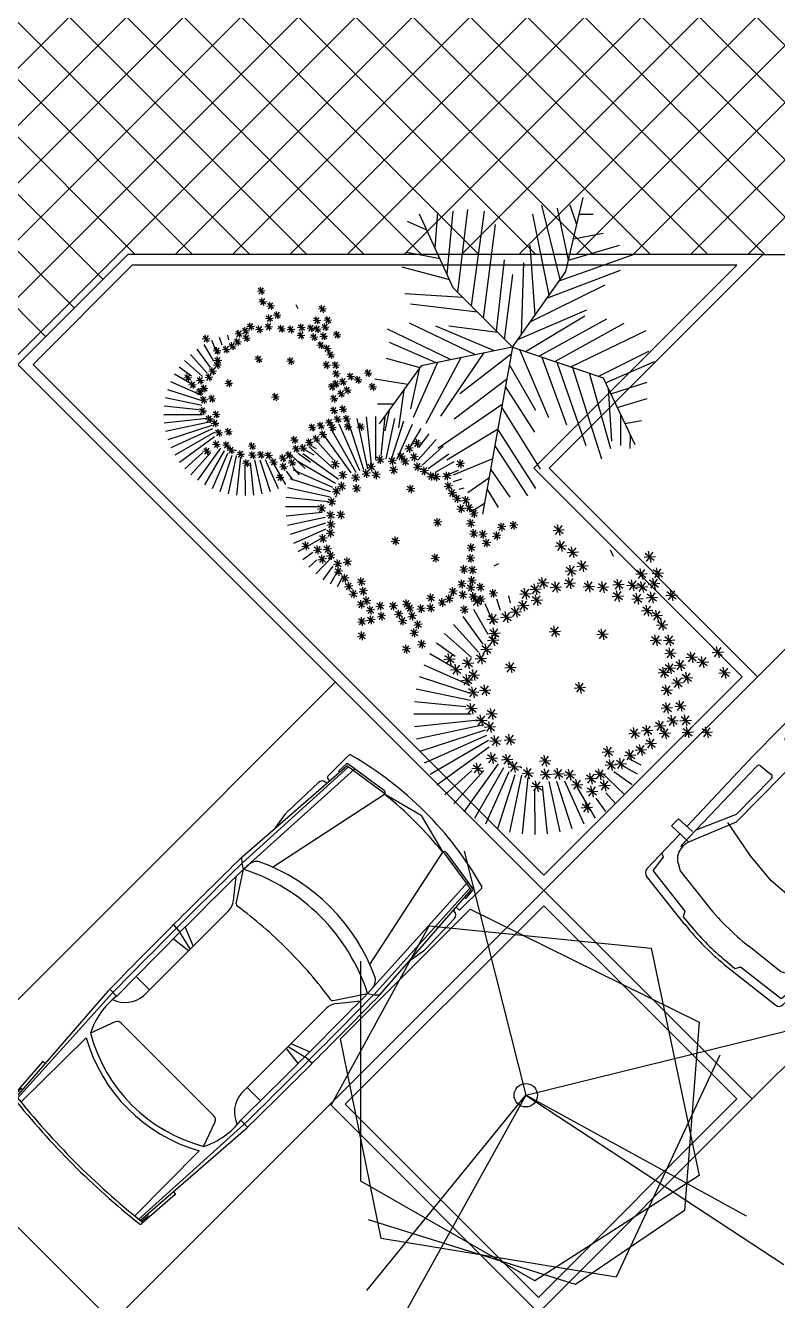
# Model space of a CAD drawing. Header units: millimetres. Extents: x 4849 to 12923, y -7542 to -986.
# Drawn here: x 6894 to 7591, y -3959 to -2778 of the extents above; entities that cross this region are included whole.
import ezdxf

# ---------------------------------------------------------------- set-up
doc = ezdxf.new("R2010")
doc.units = ezdxf.units.MM
doc.layers.add('ARBOLES', color=84, linetype='Continuous', lineweight=0)
for name, color, linetype in [('Arbustos', 82, 'Continuous'), ('muba', 32, 'Continuous'), ('mue', 31, 'Continuous'), ('Pav', 9, 'Continuous')]:
    doc.layers.add(name, color=color, linetype=linetype)

# ---------------------------------------------------------------- blocks, each defined once
blk = doc.blocks.new('a29')
at = {"layer": 'ARBOLES', "lineweight": -2}
for p, q in [((-0.1032, 0.4918), (-0.4312, 0.7293)), ((-0.3198, 0.6486), (-0.32, 0.7399)), ((-0.209, 0.5684), (-0.1783, 0.7554)), ((-0.3532, 0.6728), (-0.4701, 0.6985)), ((-0.1131, 0.4989), (-0.0615, 0.6882)), ((-0.0859, 0.4078), (0.0302, 0.6727)), ((-0.0684, 0.3227), (0.1052, 0.683)), ((-0.2396, 0.5905), (-0.4534, 0.621)), ((0.2839, 0.2564), (0.3053, 0.5848)), ((0.3835, 0.3315), (0.4554, 0.6003)), ((-0.0844, 0.4004), (-0.395, 0.5383)), ((-0.1122, 0.5022), (-0.345, 0.5538)), ((-0.0404, 0.1862), (0.1386, 0.559)), ((0.2006, 0.1736), (0.247, 0.5538)), ((0.5017, 0.3859), (0.5388, 0.5745)), ((0.664, 0.4605), (0.7139, 0.5693)), ((-0.0574, 0.2689), (-0.4284, 0.4659)), ((0.0027, -0.0231), (-0.1032, 0.4918)), ((0.3387, 0.3109), (0.7552, 0.5025)), ((-0.3205, 0.0349), (-0.5701, 0.3987)), ((-0.0308, 0.1399), (-0.3867, 0.3832)), ((-0.0182, 0.0785), (0.1219, 0.4091)), ((0.5637, 0.4144), (0.7639, 0.3987)), ((-0.6281, 0.0901), (-0.7202, 0.3109)), ((-0.4623, 0.0603), (-0.6368, 0.347)), ((-0.1798, 0.0097), (-0.4034, 0.3057)), ((0.0027, -0.0231), (0.3387, 0.3109)), ((0.0852, 0.0589), (0.1219, 0.3367)), ((0.4162, 0.3465), (0.7722, 0.3109)), ((-0.738, 0.1098), (-0.8202, 0.2282)), ((-0.0368, -0.016), (-0.2616, 0.2747)), ((0.3131, 0.2854), (0.7806, 0.2282)), ((0.0027, -0.0231), (-0.9403, 0.1461)), ((-0.881, 0.1354), (-0.9203, 0.1972)), ((0.2357, 0.2085), (0.7722, 0.1351)), ((-0.7986, 0.1207), (-0.9036, 0.0576)), ((-0.6865, 0.1005), (-0.8453, -0.0096)), ((-0.555, 0.077), (-0.8369, -0.1078)), ((0.1663, 0.1395), (0.6972, 0.0731)), ((-0.4611, 0.0601), (-0.7952, -0.1543)), ((-0.3365, 0.0378), (-0.6868, -0.1802)), ((-0.2198, 0.0168), (-0.4784, -0.1491)), ((0.0472, 0.0212), (0.4137, -0.0251)), ((0.0925, 0.0662), (0.4971, 0.0214)), ((-0.0109, -0.0636), (-0.395, -0.2267)), ((-0.0951, -0.0055), (-0.3533, -0.1543)), ((0.0027, -0.0231), (-0.1699, -0.5368)), ((0.0027, -0.0231), (-0.0054, -0.0231)), ((0.0027, -0.0231), (0.0027, -0.016)), ((0.0027, -0.0231), (0.0108, -0.0231)), ((0.0027, -0.0231), (0.0027, -0.0301)), ((0.0027, -0.0231), (0.4304, -0.3249)), ((0.0457, -0.0534), (0.2136, -0.4437)), ((-0.0221, -0.0969), (0.1803, -0.4334)), ((0.0746, -0.0738), (0.4804, -0.0871)), ((0.1461, -0.1242), (0.3554, -0.5471)), ((0.1858, -0.1522), (0.5805, -0.1233)), ((0.2976, -0.2312), (0.7556, -0.1388)), ((-0.0535, -0.1904), (-0.4367, -0.33)), ((-0.0474, -0.1722), (0.1636, -0.5575)), ((0.3849, -0.2928), (0.8056, -0.1905)), ((-0.0818, -0.2744), (-0.5534, -0.4386)), ((-0.0779, -0.2629), (0.1386, -0.6557)), ((0.2796, -0.2184), (0.4387, -0.635)), ((0.3777, -0.2877), (0.5304, -0.7177)), ((0.4955, -0.3403), (0.7889, -0.2784)), ((-0.1087, -0.3545), (0.0969, -0.7797)), ((0.4304, -0.3249), (0.8494, -0.4241)), ((0.4943, -0.3406), (0.5805, -0.6298)), ((0.6954, -0.3876), (0.8056, -0.3507)), ((-0.1116, -0.3632), (-0.6285, -0.5264)), ((0.6162, -0.3689), (0.6472, -0.5368)), ((0.7542, -0.4015), (0.7556, -0.4799)), ((-0.143, -0.4567), (-0.5701, -0.5781)), ((-0.1699, -0.5368), (-0.547, -0.7149)), ((-0.2299, -0.5651), (-0.5284, -0.5833)), ((-0.1992, -0.5506), (-0.0782, -0.8262)), ((-0.1615, -0.5118), (-0.0198, -0.7946)), ((-0.3758, -0.634), (-0.5534, -0.635)), ((-0.3385, -0.6164), (-0.2866, -0.7849)), ((-0.2616, -0.5801), (-0.1949, -0.7849)), ((-0.4933, -0.6896), (-0.5701, -0.6867)), ((-0.4293, -0.6593), (-0.4117, -0.7539))]:
    blk.add_line(p, q, dxfattribs=at)
blk = doc.blocks.new('a6')
at = {"layer": 'Arbustos'}
blk.add_line((-0.077, 1.587), (-0.026, 1.548), dxfattribs=at)
for points in [[(0.281, 1.688), (0.229, 1.699)], [(0.281, 1.688), (0.236, 1.661)], [(0.281, 1.688), (0.249, 1.73)], [(0.281, 1.688), (0.271, 1.637)], [(0.281, 1.688), (0.292, 1.74)], [(0.281, 1.688), (0.327, 1.715)], [(0.281, 1.688), (0.314, 1.647)], [(0.281, 1.688), (0.333, 1.678)], [(-0.586, 1.548), (-0.638, 1.558)], [(-0.586, 1.548), (-0.631, 1.52)], [(-0.586, 1.548), (-0.619, 1.59)], [(-0.586, 1.548), (-0.597, 1.496)], [(-0.586, 1.548), (-0.576, 1.6)], [(-0.586, 1.548), (-0.541, 1.574)], [(-0.586, 1.548), (-0.554, 1.507)], [(-0.586, 1.548), (-0.535, 1.538)], [(0.282, 1.512), (0.249, 1.553)], [(0.282, 1.512), (0.292, 1.563)], [(0.282, 1.512), (0.328, 1.538)], [(0.415, 1.583), (0.363, 1.593)], [(0.415, 1.583), (0.37, 1.555)], [(0.415, 1.583), (0.383, 1.624)], [(0.415, 1.583), (0.405, 1.531)], [(0.415, 1.583), (0.425, 1.634)], [(0.415, 1.583), (0.461, 1.609)], [(0.415, 1.583), (0.467, 1.572)], [(0.415, 1.583), (0.448, 1.541)], [(-0.504, 1.423), (-0.555, 1.434)], [(-0.504, 1.423), (-0.548, 1.396)], [(-0.504, 1.423), (-0.536, 1.465)], [(-0.504, 1.423), (-0.514, 1.372)], [(-0.504, 1.423), (-0.493, 1.475)], [(-0.504, 1.423), (-0.458, 1.449)], [(-0.504, 1.423), (-0.471, 1.382)], [(-0.504, 1.423), (-0.452, 1.413)], [(-0.38, 1.417), (-0.432, 1.428)], [(-0.38, 1.417), (-0.425, 1.39)], [(-0.38, 1.417), (-0.412, 1.459)], [(-0.38, 1.417), (-0.39, 1.366)], [(-0.38, 1.417), (-0.37, 1.469)], [(-0.38, 1.417), (-0.334, 1.444)], [(-0.38, 1.417), (-0.328, 1.407)], [(-0.38, 1.417), (-0.347, 1.376)], [(0.253, 1.382), (0.221, 1.424)], [(0.282, 1.512), (0.23, 1.522)], [(0.282, 1.512), (0.237, 1.484)], [(0.253, 1.382), (0.263, 1.434)], [(0.282, 1.512), (0.271, 1.46)], [(0.282, 1.512), (0.314, 1.47)], [(0.282, 1.512), (0.333, 1.501)], [(0.339, 1.406), (0.307, 1.448)], [(0.339, 1.406), (0.349, 1.458)], [(0.339, 1.406), (0.385, 1.433)], [(0.425, 1.481), (0.373, 1.491)], [(0.425, 1.481), (0.38, 1.453)], [(0.425, 1.481), (0.393, 1.522)], [(0.425, 1.481), (0.415, 1.429)], [(0.425, 1.481), (0.435, 1.532)], [(0.425, 1.481), (0.471, 1.507)], [(0.425, 1.481), (0.477, 1.47)], [(0.425, 1.481), (0.458, 1.439)], [(0.618, 1.454), (0.566, 1.464)], [(0.618, 1.454), (0.573, 1.426)], [(0.618, 1.454), (0.586, 1.496)], [(0.618, 1.454), (0.608, 1.402)], [(0.618, 1.454), (0.628, 1.506)], [(0.618, 1.454), (0.664, 1.48)], [(0.618, 1.454), (0.67, 1.444)], [(0.618, 1.454), (0.651, 1.413)], [(-0.321, 1.256), (-0.31, 1.308)], [(-0.244, 1.342), (-0.296, 1.352)], [(-0.244, 1.342), (-0.289, 1.314)], [(-0.244, 1.342), (-0.276, 1.384)], [(-0.244, 1.342), (-0.254, 1.29)], [(-0.244, 1.342), (-0.234, 1.394)], [(-0.244, 1.342), (-0.198, 1.368)], [(-0.244, 1.342), (-0.211, 1.3)], [(-0.244, 1.342), (-0.192, 1.332)], [(0.013, 1.247), (0.023, 1.299)], [(0.131, 1.332), (0.079, 1.342)], [(0.131, 1.332), (0.086, 1.304)], [(0.131, 1.332), (0.099, 1.373)], [(0.131, 1.332), (0.121, 1.28)], [(0.131, 1.332), (0.141, 1.383)], [(0.131, 1.332), (0.177, 1.358)], [(0.131, 1.332), (0.183, 1.321)], [(0.131, 1.332), (0.164, 1.29)], [(0.253, 1.382), (0.201, 1.393)], [(0.253, 1.382), (0.208, 1.354)], [(0.253, 1.382), (0.243, 1.33)], [(0.253, 1.382), (0.299, 1.408)], [(0.253, 1.382), (0.305, 1.372)], [(0.253, 1.382), (0.286, 1.341)], [(0.339, 1.406), (0.287, 1.417)], [(0.339, 1.406), (0.294, 1.379)], [(0.346, 1.289), (0.294, 1.299)], [(0.346, 1.289), (0.314, 1.33)], [(0.339, 1.406), (0.329, 1.355)], [(0.339, 1.406), (0.391, 1.396)], [(0.339, 1.406), (0.372, 1.365)], [(0.346, 1.289), (0.356, 1.34)], [(0.346, 1.289), (0.392, 1.315)], [(0.461, 1.357), (0.409, 1.367)], [(0.461, 1.357), (0.416, 1.329)], [(0.461, 1.357), (0.429, 1.399)], [(0.461, 1.357), (0.451, 1.305)], [(0.461, 1.357), (0.472, 1.409)], [(0.461, 1.357), (0.507, 1.383)], [(0.461, 1.357), (0.513, 1.347)], [(0.461, 1.357), (0.494, 1.316)], [(-0.321, 1.256), (-0.373, 1.266)], [(-0.321, 1.256), (-0.366, 1.228)], [(-0.321, 1.256), (-0.353, 1.298)], [(-0.321, 1.256), (-0.331, 1.204)], [(-0.321, 1.256), (-0.275, 1.282)], [(-0.321, 1.256), (-0.269, 1.246)], [(-0.321, 1.256), (-0.288, 1.214)], [(-0.281, 1.148), (-0.314, 1.19)], [(-0.281, 1.148), (-0.271, 1.2)], [(-0.109, 1.197), (-0.161, 1.207)], [(-0.109, 1.197), (-0.154, 1.169)], [(-0.109, 1.197), (-0.142, 1.239)], [(-0.109, 1.197), (-0.12, 1.145)], [(-0.109, 1.197), (-0.099, 1.249)], [(-0.109, 1.197), (-0.063, 1.223)], [(-0.109, 1.197), (-0.077, 1.155)], [(-0.109, 1.197), (-0.057, 1.187)], [(0.013, 1.247), (-0.039, 1.258)], [(0.013, 1.247), (-0.032, 1.22)], [(0.013, 1.247), (-0.02, 1.289)], [(0.013, 1.247), (0.002, 1.196)], [(0.013, 1.247), (0.058, 1.273)], [(0.013, 1.247), (0.064, 1.237)], [(0.013, 1.247), (0.045, 1.206)], [(0.172, 1.232), (0.12, 1.242)], [(0.172, 1.232), (0.127, 1.204)], [(0.172, 1.232), (0.14, 1.274)], [(0.172, 1.232), (0.162, 1.18)], [(0.172, 1.232), (0.182, 1.284)], [(0.172, 1.232), (0.218, 1.258)], [(0.172, 1.232), (0.224, 1.222)], [(0.172, 1.232), (0.205, 1.191)], [(0.346, 1.289), (0.301, 1.261)], [(0.346, 1.289), (0.336, 1.237)], [(0.346, 1.289), (0.398, 1.278)], [(0.346, 1.289), (0.379, 1.247)], [(0.476, 1.229), (0.425, 1.24)], [(0.476, 1.229), (0.431, 1.202)], [(0.476, 1.229), (0.444, 1.271)], [(0.476, 1.229), (0.466, 1.178)], [(0.476, 1.229), (0.487, 1.281)], [(0.476, 1.229), (0.522, 1.255)], [(0.476, 1.229), (0.528, 1.219)], [(0.476, 1.229), (0.509, 1.188)], [(0.577, 1.226), (0.525, 1.236)], [(0.577, 1.226), (0.532, 1.198)], [(0.577, 1.226), (0.545, 1.267)], [(0.577, 1.226), (0.567, 1.174)], [(0.577, 1.226), (0.587, 1.277)], [(0.577, 1.226), (0.623, 1.252)], [(0.577, 1.226), (0.629, 1.215)], [(0.577, 1.226), (0.61, 1.184)], [(0.657, 1.168), (0.625, 1.21)], [(0.657, 1.168), (0.667, 1.22)], [(0.657, 1.168), (0.703, 1.194)], [(1.232, 1.164), (1.199, 1.206)], [(1.232, 1.164), (1.242, 1.216)], [(1.232, 1.164), (1.277, 1.19)], [(-0.506, 1.043), (-0.538, 1.085)], [(-0.506, 1.043), (-0.495, 1.095)], [(-0.506, 1.043), (-0.46, 1.07)], [(-0.38, 1.06), (-0.432, 1.07)], [(-0.38, 1.06), (-0.413, 1.102)], [(-0.38, 1.06), (-0.37, 1.112)], [(-0.38, 1.06), (-0.335, 1.086)], [(-0.281, 1.148), (-0.333, 1.159)], [(-0.281, 1.148), (-0.326, 1.121)], [(-0.281, 1.148), (-0.292, 1.097)], [(-0.281, 1.148), (-0.236, 1.174)], [(-0.281, 1.148), (-0.23, 1.138)], [(-0.281, 1.148), (-0.249, 1.107)], [(0.657, 1.168), (0.605, 1.179)], [(0.657, 1.168), (0.612, 1.141)], [(0.657, 1.168), (0.647, 1.116)], [(0.657, 1.168), (0.709, 1.158)], [(0.657, 1.168), (0.69, 1.127)], [(0.667, 1.016), (0.678, 1.068)], [(0.779, 1.069), (0.728, 1.079)], [(0.779, 1.069), (0.734, 1.041)], [(0.779, 1.069), (0.747, 1.111)], [(0.779, 1.069), (0.769, 1.017)], [(0.779, 1.069), (0.79, 1.121)], [(0.779, 1.069), (0.825, 1.095)], [(0.779, 1.069), (0.831, 1.058)], [(0.779, 1.069), (0.812, 1.027)], [(1.034, 1.017), (1.045, 1.069)], [(1.145, 1.02), (1.156, 1.072)], [(1.232, 1.164), (1.18, 1.175)], [(1.232, 1.164), (1.187, 1.137)], [(1.232, 1.164), (1.221, 1.112)], [(1.232, 1.164), (1.264, 1.123)], [(1.232, 1.164), (1.283, 1.154)], [(1.37, 1.019), (1.381, 1.07)], [(-0.543, 0.959), (-0.594, 0.97)], [(-0.543, 0.959), (-0.588, 0.932)], [(-0.543, 0.959), (-0.575, 1.001)], [(-0.506, 1.043), (-0.557, 1.054)], [(-0.543, 0.959), (-0.553, 0.908)], [(-0.506, 1.043), (-0.551, 1.016)], [(-0.543, 0.959), (-0.532, 1.011)], [(-0.543, 0.959), (-0.497, 0.986)], [(-0.543, 0.959), (-0.491, 0.949)], [(-0.543, 0.959), (-0.51, 0.918)], [(-0.506, 1.043), (-0.516, 0.992)], [(-0.506, 1.043), (-0.454, 1.033)], [(-0.506, 1.043), (-0.473, 1.002)], [(-0.38, 1.06), (-0.425, 1.032)], [(-0.38, 1.06), (-0.391, 1.008)], [(-0.38, 1.06), (-0.329, 1.05)], [(-0.38, 1.06), (-0.348, 1.019)], [(0.667, 1.016), (0.615, 1.027)], [(0.667, 1.016), (0.622, 0.989)], [(0.667, 1.016), (0.635, 1.058)], [(0.667, 1.016), (0.657, 0.965)], [(0.667, 1.016), (0.713, 1.043)], [(0.667, 1.016), (0.719, 1.006)], [(0.667, 1.016), (0.7, 0.975)], [(0.84, 0.965), (0.788, 0.976)], [(0.84, 0.965), (0.795, 0.938)], [(0.84, 0.965), (0.807, 1.007)], [(0.84, 0.965), (0.829, 0.914)], [(0.84, 0.965), (0.85, 1.017)], [(0.84, 0.965), (0.886, 0.991)], [(0.84, 0.965), (0.892, 0.955)], [(0.84, 0.965), (0.872, 0.924)], [(0.97, 0.906), (0.938, 0.948)], [(0.97, 0.906), (0.98, 0.958)], [(1.034, 1.017), (0.983, 1.028)], [(1.034, 1.017), (0.989, 0.989)], [(1.034, 1.017), (1.002, 1.059)], [(1.034, 1.017), (1.024, 0.965)], [(1.034, 1.017), (1.08, 1.043)], [(1.034, 1.017), (1.067, 0.976)], [(1.034, 1.017), (1.086, 1.007)], [(1.145, 1.02), (1.094, 1.031)], [(1.145, 1.02), (1.1, 0.993)], [(1.145, 1.02), (1.113, 1.062)], [(1.145, 1.02), (1.135, 0.969)], [(1.145, 1.02), (1.191, 1.047)], [(1.145, 1.02), (1.197, 1.01)], [(1.145, 1.02), (1.178, 0.979)], [(1.37, 1.019), (1.319, 1.029)], [(1.37, 1.019), (1.325, 0.991)], [(1.37, 1.019), (1.338, 1.06)], [(1.37, 1.019), (1.36, 0.967)], [(1.37, 1.019), (1.416, 1.045)], [(1.37, 1.019), (1.403, 0.977)], [(1.37, 1.019), (1.422, 1.008)], [(-0.609, 0.881), (-0.661, 0.892)], [(-0.609, 0.881), (-0.654, 0.854)], [(-0.609, 0.881), (-0.642, 0.923)], [(-0.609, 0.881), (-0.62, 0.83)], [(-0.609, 0.881), (-0.599, 0.933)], [(-0.609, 0.881), (-0.563, 0.907)], [(-0.609, 0.881), (-0.557, 0.871)], [(-0.609, 0.881), (-0.577, 0.84)], [(-0.58, 0.776), (-0.569, 0.827)], [(-0.489, 0.874), (-0.541, 0.884)], [(-0.489, 0.874), (-0.534, 0.846)], [(-0.489, 0.874), (-0.521, 0.915)], [(-0.489, 0.874), (-0.499, 0.822)], [(-0.489, 0.874), (-0.478, 0.925)], [(-0.489, 0.874), (-0.443, 0.9)], [(-0.489, 0.874), (-0.437, 0.863)], [(-0.489, 0.874), (-0.456, 0.832)], [(0.198, 0.853), (0.146, 0.863)], [(0.198, 0.853), (0.153, 0.825)], [(0.198, 0.853), (0.165, 0.894)], [(0.198, 0.853), (0.187, 0.801)], [(0.198, 0.853), (0.208, 0.904)], [(0.198, 0.853), (0.243, 0.879)], [(0.198, 0.853), (0.249, 0.842)], [(0.198, 0.853), (0.23, 0.811)], [(0.895, 0.838), (0.844, 0.848)], [(0.895, 0.838), (0.851, 0.81)], [(0.895, 0.838), (0.863, 0.879)], [(0.863, 0.778), (0.874, 0.829)], [(0.895, 0.838), (0.885, 0.786)], [(0.895, 0.838), (0.906, 0.889)], [(0.895, 0.838), (0.941, 0.864)], [(0.895, 0.838), (0.947, 0.827)], [(0.895, 0.838), (0.928, 0.796)], [(0.97, 0.906), (0.918, 0.916)], [(0.97, 0.906), (0.925, 0.878)], [(0.97, 0.906), (0.96, 0.854)], [(0.97, 0.906), (1.016, 0.932)], [(0.97, 0.906), (1.022, 0.896)], [(0.97, 0.906), (1.003, 0.864)], [(1.076, 0.826), (1.024, 0.837)], [(1.076, 0.826), (1.044, 0.868)], [(1.076, 0.826), (1.086, 0.878)], [(1.076, 0.826), (1.122, 0.853)], [(-0.75, 0.643), (-0.826, 0.722)], [(-0.697, 0.746), (-0.738, 0.798)], [(-0.617, 0.691), (-0.649, 0.733)], [(-0.58, 0.776), (-0.631, 0.786)], [(-0.58, 0.776), (-0.625, 0.748)], [(-0.617, 0.691), (-0.606, 0.743)], [(-0.617, 0.691), (-0.571, 0.718)], [(-0.58, 0.776), (-0.612, 0.817)], [(-0.58, 0.776), (-0.59, 0.724)], [(-0.58, 0.776), (-0.534, 0.802)], [(-0.58, 0.776), (-0.528, 0.765)], [(-0.58, 0.776), (-0.547, 0.734)], [(-0.212, 0.685), (-0.244, 0.727)], [(-0.212, 0.685), (-0.201, 0.737)], [(-0.212, 0.685), (-0.166, 0.711)], [(0.863, 0.778), (0.811, 0.788)], [(0.863, 0.778), (0.818, 0.75)], [(0.863, 0.778), (0.831, 0.819)], [(0.863, 0.778), (0.853, 0.726)], [(0.863, 0.778), (0.909, 0.804)], [(0.863, 0.778), (0.915, 0.767)], [(0.863, 0.778), (0.896, 0.736)], [(1.019, 0.746), (0.968, 0.757)], [(1.019, 0.746), (0.974, 0.719)], [(1.019, 0.746), (0.987, 0.788)], [(1.019, 0.746), (1.009, 0.695)], [(1.019, 0.746), (1.03, 0.798)], [(1.019, 0.746), (1.065, 0.772)], [(1.019, 0.746), (1.071, 0.736)], [(1.019, 0.746), (1.052, 0.705)], [(1.076, 0.826), (1.031, 0.799)], [(1.076, 0.826), (1.066, 0.775)], [(1.076, 0.826), (1.128, 0.816)], [(1.076, 0.826), (1.109, 0.785)], [(-0.987, 0.626), (-1.039, 0.637)], [(-0.987, 0.626), (-1.032, 0.599)], [(-0.987, 0.626), (-1.019, 0.668)], [(-0.987, 0.626), (-0.997, 0.575)], [(-0.987, 0.626), (-0.977, 0.678)], [(-0.987, 0.626), (-0.941, 0.653)], [(-0.987, 0.626), (-0.954, 0.585)], [(-0.987, 0.626), (-0.935, 0.616)], [(-0.746, 0.501), (-0.906, 0.637)], [(-0.779, 0.541), (-0.769, 0.593)], [(-0.673, 0.611), (-0.725, 0.622)], [(-0.673, 0.611), (-0.718, 0.584)], [(-0.673, 0.611), (-0.706, 0.653)], [(-0.673, 0.611), (-0.684, 0.56)], [(-0.673, 0.611), (-0.663, 0.663)], [(-0.673, 0.611), (-0.628, 0.638)], [(-0.673, 0.611), (-0.622, 0.601)], [(-0.673, 0.611), (-0.641, 0.57)], [(-0.617, 0.691), (-0.668, 0.702)], [(-0.617, 0.691), (-0.662, 0.664)], [(-0.617, 0.691), (-0.627, 0.64)], [(-0.617, 0.691), (-0.584, 0.65)], [(-0.617, 0.691), (-0.565, 0.681)], [(-0.212, 0.685), (-0.263, 0.696)], [(-0.212, 0.685), (-0.257, 0.658)], [(-0.212, 0.685), (-0.222, 0.633)], [(-0.212, 0.685), (-0.179, 0.644)], [(-0.212, 0.685), (-0.16, 0.675)], [(0.958, 0.642), (0.906, 0.653)], [(0.958, 0.642), (0.913, 0.615)], [(0.958, 0.642), (0.926, 0.684)], [(0.958, 0.642), (0.948, 0.59)], [(0.958, 0.642), (0.968, 0.694)], [(0.958, 0.642), (1.004, 0.668)], [(0.958, 0.642), (1.01, 0.632)], [(0.958, 0.642), (0.991, 0.601)], [(1.136, 0.565), (1.103, 0.606)], [(1.136, 0.565), (1.146, 0.616)], [(1.136, 0.565), (1.181, 0.591)], [(-0.758, 0.394), (-0.977, 0.544)], [(-0.779, 0.541), (-0.831, 0.551)], [(-0.779, 0.541), (-0.824, 0.513)], [(-0.779, 0.541), (-0.811, 0.583)], [(-0.779, 0.541), (-0.789, 0.489)], [(-0.779, 0.541), (-0.733, 0.567)], [(-0.779, 0.541), (-0.727, 0.531)], [(-0.779, 0.541), (-0.746, 0.5)], [(-0.71, 0.427), (-0.7, 0.479)], [(1.03, 0.495), (0.978, 0.505)], [(1.03, 0.495), (0.985, 0.467)], [(1.03, 0.495), (0.998, 0.536)], [(1.03, 0.495), (1.02, 0.443)], [(1.03, 0.495), (1.04, 0.546)], [(1.03, 0.495), (1.076, 0.521)], [(1.03, 0.495), (1.082, 0.484)], [(1.03, 0.495), (1.063, 0.453)], [(1.136, 0.565), (1.084, 0.575)], [(1.136, 0.565), (1.091, 0.537)], [(1.136, 0.565), (1.125, 0.513)], [(1.136, 0.565), (1.168, 0.523)], [(1.136, 0.565), (1.187, 0.554)], [(1.236, 0.466), (1.184, 0.476)], [(1.236, 0.466), (1.203, 0.508)], [(1.236, 0.466), (1.246, 0.518)], [(1.236, 0.466), (1.282, 0.492)], [(1.461, 0.451), (1.428, 0.492)], [(1.461, 0.451), (1.471, 0.502)], [(1.461, 0.451), (1.506, 0.477)], [(-0.76, 0.294), (-1.038, 0.444)], [(-0.71, 0.427), (-0.762, 0.438)], [(-0.71, 0.427), (-0.755, 0.4)], [(-0.692, 0.366), (-0.744, 0.376)], [(-0.71, 0.427), (-0.743, 0.469)], [(-0.692, 0.366), (-0.737, 0.338)], [(-0.692, 0.366), (-0.725, 0.407)], [(-0.71, 0.427), (-0.721, 0.376)], [(-0.71, 0.427), (-0.664, 0.454)], [(-0.71, 0.427), (-0.659, 0.417)], [(-0.71, 0.427), (-0.678, 0.386)], [(-0.692, 0.366), (-0.703, 0.314)], [(-0.692, 0.366), (-0.682, 0.417)], [(-0.692, 0.366), (-0.646, 0.392)], [(-0.692, 0.366), (-0.64, 0.355)], [(-0.692, 0.366), (-0.659, 0.324)], [(0.222, 0.316), (0.19, 0.357)], [(0.222, 0.316), (0.232, 0.367)], [(1.045, 0.317), (1.013, 0.359)], [(1.045, 0.317), (1.056, 0.369)], [(1.128, 0.409), (1.077, 0.419)], [(1.128, 0.409), (1.083, 0.381)], [(1.128, 0.409), (1.096, 0.451)], [(1.128, 0.409), (1.118, 0.357)], [(1.128, 0.409), (1.139, 0.461)], [(1.128, 0.409), (1.174, 0.435)], [(1.128, 0.409), (1.161, 0.368)], [(1.128, 0.409), (1.18, 0.399)], [(1.236, 0.466), (1.191, 0.438)], [(1.236, 0.466), (1.225, 0.414)], [(1.236, 0.466), (1.268, 0.425)], [(1.236, 0.466), (1.287, 0.456)], [(1.301, 0.374), (1.25, 0.385)], [(1.301, 0.374), (1.256, 0.347)], [(1.301, 0.374), (1.269, 0.416)], [(1.301, 0.374), (1.291, 0.323)], [(1.301, 0.374), (1.312, 0.426)], [(1.301, 0.374), (1.347, 0.401)], [(1.301, 0.374), (1.334, 0.333)], [(1.301, 0.374), (1.353, 0.364)], [(1.461, 0.451), (1.409, 0.461)], [(1.461, 0.451), (1.416, 0.423)], [(1.461, 0.451), (1.45, 0.399)], [(1.461, 0.451), (1.493, 0.409)], [(1.461, 0.451), (1.512, 0.44)], [(-0.767, 0.207), (-1.088, 0.338)], [(-0.713, 0.262), (-0.765, 0.272)], [(-0.713, 0.262), (-0.758, 0.234)], [(-0.713, 0.262), (-0.745, 0.303)], [(-0.713, 0.262), (-0.723, 0.21)], [(-0.713, 0.262), (-0.703, 0.313)], [(-0.713, 0.262), (-0.667, 0.288)], [(-0.713, 0.262), (-0.661, 0.251)], [(-0.713, 0.262), (-0.68, 0.22)], [(-0.44, 0.207), (-0.472, 0.249)], [(-0.44, 0.207), (-0.429, 0.259)], [(0.222, 0.316), (0.17, 0.326)], [(0.222, 0.316), (0.177, 0.288)], [(0.222, 0.316), (0.212, 0.264)], [(0.222, 0.316), (0.268, 0.342)], [(0.222, 0.316), (0.274, 0.305)], [(0.222, 0.316), (0.255, 0.274)], [(0.956, 0.227), (0.904, 0.237)], [(0.956, 0.227), (0.924, 0.268)], [(0.956, 0.227), (0.966, 0.279)], [(0.956, 0.227), (1.002, 0.253)], [(1.045, 0.317), (0.993, 0.327)], [(1.045, 0.317), (1, 0.289)], [(1.045, 0.317), (1.035, 0.265)], [(1.045, 0.317), (1.091, 0.343)], [(1.045, 0.317), (1.097, 0.307)], [(1.045, 0.317), (1.078, 0.276)], [(1.113, 0.275), (1.062, 0.285)], [(1.113, 0.275), (1.069, 0.247)], [(1.113, 0.275), (1.081, 0.316)], [(1.113, 0.275), (1.103, 0.223)], [(1.113, 0.275), (1.124, 0.326)], [(1.113, 0.275), (1.159, 0.301)], [(1.113, 0.275), (1.146, 0.233)], [(1.113, 0.275), (1.165, 0.264)], [(-0.805, 0.134), (-1.126, 0.227)], [(-0.812, 0.074), (-0.801, 0.125)], [(-0.722, 0.164), (-0.774, 0.174)], [(-0.722, 0.164), (-0.767, 0.136)], [(-0.722, 0.164), (-0.755, 0.205)], [(-0.722, 0.164), (-0.733, 0.112)], [(-0.722, 0.164), (-0.712, 0.216)], [(-0.722, 0.164), (-0.677, 0.19)], [(-0.722, 0.164), (-0.69, 0.122)], [(-0.722, 0.164), (-0.671, 0.153)], [(-0.44, 0.207), (-0.491, 0.217)], [(-0.44, 0.207), (-0.484, 0.179)], [(-0.44, 0.207), (-0.45, 0.155)], [(-0.44, 0.207), (-0.394, 0.233)], [(-0.44, 0.207), (-0.388, 0.197)], [(-0.44, 0.207), (-0.407, 0.166)], [(0.86, 0.154), (0.809, 0.165)], [(0.86, 0.154), (0.815, 0.127)], [(0.86, 0.154), (0.828, 0.196)], [(0.86, 0.154), (0.85, 0.103)], [(0.86, 0.154), (0.871, 0.206)], [(0.86, 0.154), (0.906, 0.181)], [(0.86, 0.154), (0.893, 0.113)], [(0.86, 0.154), (0.912, 0.144)], [(0.956, 0.227), (0.911, 0.199)], [(0.956, 0.227), (0.946, 0.175)], [(0.956, 0.227), (1.008, 0.216)], [(0.956, 0.227), (0.989, 0.185)], [(1.037, 0.133), (0.985, 0.143)], [(1.037, 0.133), (0.992, 0.105)], [(1.037, 0.133), (1.005, 0.174)], [(1.037, 0.133), (1.027, 0.081)], [(1.037, 0.133), (1.047, 0.184)], [(1.037, 0.133), (1.083, 0.159)], [(1.037, 0.133), (1.07, 0.091)], [(1.037, 0.133), (1.089, 0.122)], [(-0.946, 0.076), (-1.153, 0.114)], [(-0.982, 0.033), (-1.034, 0.043)], [(-0.982, 0.033), (-1.027, 0.005)], [(-0.982, 0.033), (-1.015, 0.075)], [(-0.982, 0.033), (-0.993, -0.019)], [(-0.982, 0.033), (-0.972, 0.085)], [(-0.982, 0.033), (-0.936, 0.059)], [(-0.982, 0.033), (-0.931, 0.023)], [(-0.982, 0.033), (-0.95, -0.009)], [(-0.883, -0.029), (-0.915, 0.013)], [(-0.883, -0.029), (-0.872, 0.023)], [(-0.812, 0.074), (-0.863, 0.084)], [(-0.812, 0.074), (-0.857, 0.046)], [(-0.812, 0.074), (-0.844, 0.115)], [(-0.812, 0.074), (-0.822, 0.022)], [(-0.812, 0.074), (-0.766, 0.1)], [(-0.812, 0.074), (-0.76, 0.063)], [(-0.812, 0.074), (-0.779, 0.032)], [(-0.715, -0.004), (-0.767, 0.006)], [(-0.715, -0.004), (-0.748, 0.038)], [(-0.715, -0.004), (-0.705, 0.048)], [(-0.715, -0.004), (-0.67, 0.022)], [(0.911, -0.047), (0.922, 0.005)], [(0.979, 0.039), (0.928, 0.05)], [(0.979, 0.039), (0.934, 0.012)], [(0.979, 0.039), (0.947, 0.081)], [(0.979, 0.039), (0.969, -0.013)], [(0.979, 0.039), (0.99, 0.091)], [(0.979, 0.039), (1.025, 0.065)], [(0.979, 0.039), (1.031, 0.029)], [(0.979, 0.039), (1.012, -0.002)], [(-0.704, -0.105), (-1.17, -0.119)], [(-0.878, -0.024), (-1.168, -0.002)], [(-0.883, -0.029), (-0.935, -0.018)], [(-0.883, -0.029), (-0.928, -0.056)], [(-0.883, -0.029), (-0.893, -0.08)], [(-0.883, -0.029), (-0.837, -0.002)], [(-0.883, -0.029), (-0.831, -0.039)], [(-0.883, -0.029), (-0.85, -0.07)], [(-0.749, -0.072), (-0.801, -0.062)], [(-0.749, -0.072), (-0.794, -0.1)], [(-0.749, -0.072), (-0.782, -0.03)], [(-0.715, -0.004), (-0.76, -0.032)], [(-0.749, -0.072), (-0.76, -0.124)], [(-0.749, -0.072), (-0.739, -0.02)], [(-0.749, -0.072), (-0.704, -0.046)], [(-0.749, -0.072), (-0.698, -0.082)], [(-0.749, -0.072), (-0.717, -0.113)], [(-0.715, -0.004), (-0.726, -0.056)], [(-0.715, -0.004), (-0.664, -0.014)], [(-0.715, -0.004), (-0.683, -0.045)], [(-0.653, -0.149), (-0.685, -0.108)], [(-0.653, -0.149), (-0.643, -0.098)], [(-0.559, -0.085), (-0.611, -0.075)], [(-0.559, -0.085), (-0.604, -0.113)], [(-0.559, -0.085), (-0.591, -0.043)], [(-0.559, -0.085), (-0.569, -0.137)], [(-0.559, -0.085), (-0.549, -0.033)], [(-0.559, -0.085), (-0.513, -0.059)], [(-0.559, -0.085), (-0.507, -0.096)], [(-0.559, -0.085), (-0.526, -0.127)], [(0.713, -0.107), (0.661, -0.097)], [(0.713, -0.107), (0.668, -0.135)], [(0.713, -0.107), (0.681, -0.065)], [(0.713, -0.107), (0.703, -0.159)], [(0.713, -0.107), (0.724, -0.055)], [(0.713, -0.107), (0.759, -0.081)], [(0.713, -0.107), (0.746, -0.148)], [(0.713, -0.107), (0.765, -0.117)], [(0.869, -0.155), (0.837, -0.113)], [(0.911, -0.047), (0.86, -0.037)], [(0.911, -0.047), (0.866, -0.075)], [(0.869, -0.155), (0.88, -0.103)], [(0.911, -0.047), (0.879, -0.005)], [(0.911, -0.047), (0.901, -0.099)], [(1.044, -0.086), (0.905, -0.08)], [(0.911, -0.047), (0.957, -0.021)], [(0.911, -0.047), (0.963, -0.057)], [(0.911, -0.047), (0.944, -0.088)], [(-0.668, -0.169), (-1.161, -0.236)], [(-0.641, -0.229), (-1.139, -0.351)], [(-0.653, -0.149), (-0.705, -0.139)], [(-0.653, -0.149), (-0.698, -0.177)], [(-0.653, -0.149), (-0.663, -0.201)], [(-0.653, -0.149), (-0.607, -0.123)], [(-0.653, -0.149), (-0.601, -0.16)], [(-0.653, -0.149), (-0.62, -0.191)], [(-0.41, -0.256), (-0.443, -0.215)], [(-0.41, -0.256), (-0.4, -0.205)], [(-0.41, -0.256), (-0.365, -0.23)], [(0.788, -0.205), (0.736, -0.195)], [(0.788, -0.205), (0.743, -0.233)], [(0.788, -0.205), (0.756, -0.164)], [(0.788, -0.205), (0.778, -0.257)], [(0.788, -0.205), (0.799, -0.154)], [(0.788, -0.205), (0.834, -0.179)], [(0.788, -0.205), (0.84, -0.216)], [(0.788, -0.205), (0.821, -0.247)], [(0.869, -0.155), (0.818, -0.145)], [(0.869, -0.155), (0.824, -0.183)], [(0.869, -0.155), (0.859, -0.207)], [(1.05, -0.176), (0.867, -0.165)], [(0.869, -0.155), (0.915, -0.129)], [(0.869, -0.155), (0.921, -0.165)], [(0.869, -0.155), (0.902, -0.196)], [(-0.655, -0.301), (-1.105, -0.463)], [(-0.581, -0.34), (-1.06, -0.571)], [(-0.601, -0.293), (-0.652, -0.283)], [(-0.601, -0.293), (-0.646, -0.321)], [(-0.601, -0.293), (-0.633, -0.251)], [(-0.601, -0.293), (-0.611, -0.345)], [(-0.601, -0.293), (-0.59, -0.241)], [(-0.601, -0.293), (-0.555, -0.267)], [(-0.601, -0.293), (-0.549, -0.303)], [(-0.601, -0.293), (-0.568, -0.334)], [(-0.47, -0.352), (-0.522, -0.342)], [(-0.47, -0.352), (-0.515, -0.38)], [(-0.47, -0.352), (-0.503, -0.311)], [(-0.47, -0.352), (-0.481, -0.404)], [(-0.47, -0.352), (-0.46, -0.301)], [(-0.47, -0.352), (-0.424, -0.326)], [(-0.47, -0.352), (-0.438, -0.394)], [(-0.47, -0.352), (-0.419, -0.363)], [(-0.41, -0.256), (-0.462, -0.246)], [(-0.41, -0.256), (-0.455, -0.284)], [(-0.41, -0.256), (-0.421, -0.308)], [(-0.41, -0.256), (-0.359, -0.267)], [(-0.41, -0.256), (-0.378, -0.298)], [(-0.373, -0.372), (-0.405, -0.33)], [(-0.373, -0.372), (-0.362, -0.32)], [(-0.373, -0.372), (-0.327, -0.346)], [(-0.155, -0.399), (-0.144, -0.347)], [(0.678, -0.399), (0.689, -0.348)], [(0.733, -0.327), (0.682, -0.317)], [(0.733, -0.327), (0.688, -0.355)], [(0.733, -0.327), (0.701, -0.286)], [(0.733, -0.327), (0.723, -0.379)], [(0.733, -0.327), (0.744, -0.276)], [(0.733, -0.327), (0.779, -0.301)], [(0.733, -0.327), (0.785, -0.338)], [(0.733, -0.327), (0.766, -0.369)], [(1.018, -0.395), (0.738, -0.304)], [(0.82, -0.403), (0.83, -0.351)], [(0.841, -0.247), (1.046, -0.284)], [(-0.5, -0.362), (-1.004, -0.673)], [(-0.433, -0.379), (-0.937, -0.769)], [(-0.401, -0.418), (-0.861, -0.858)], [(-0.369, -0.457), (-0.776, -0.938)], [(-0.373, -0.372), (-0.424, -0.362)], [(-0.373, -0.372), (-0.418, -0.4)], [(-0.373, -0.372), (-0.383, -0.424)], [(-0.373, -0.372), (-0.321, -0.382)], [(-0.373, -0.372), (-0.34, -0.413)], [(-0.27, -0.467), (-0.322, -0.457)], [(-0.27, -0.467), (-0.315, -0.495)], [(-0.27, -0.467), (-0.302, -0.426)], [(-0.27, -0.467), (-0.28, -0.519)], [(-0.27, -0.467), (-0.26, -0.416)], [(-0.27, -0.467), (-0.224, -0.441)], [(-0.27, -0.467), (-0.218, -0.478)], [(-0.27, -0.467), (-0.237, -0.509)], [(-0.155, -0.399), (-0.206, -0.389)], [(-0.155, -0.399), (-0.2, -0.427)], [(-0.155, -0.399), (-0.187, -0.357)], [(-0.155, -0.399), (-0.165, -0.451)], [(-0.155, -0.399), (-0.109, -0.373)], [(-0.155, -0.399), (-0.103, -0.409)], [(-0.155, -0.399), (-0.122, -0.44)], [(0.224, -0.433), (0.173, -0.423)], [(0.224, -0.433), (0.18, -0.461)], [(0.224, -0.433), (0.192, -0.392)], [(0.224, -0.433), (0.214, -0.485)], [(0.224, -0.433), (0.235, -0.382)], [(0.224, -0.433), (0.27, -0.407)], [(0.224, -0.433), (0.276, -0.444)], [(0.224, -0.433), (0.257, -0.475)], [(0.386, -0.491), (0.353, -0.449)], [(0.386, -0.491), (0.396, -0.439)], [(0.386, -0.491), (0.432, -0.464)], [(0.485, -0.452), (0.433, -0.442)], [(0.485, -0.452), (0.44, -0.48)], [(0.485, -0.452), (0.452, -0.411)], [(0.485, -0.452), (0.474, -0.504)], [(0.485, -0.452), (0.495, -0.4)], [(0.485, -0.452), (0.531, -0.426)], [(0.485, -0.452), (0.537, -0.463)], [(0.485, -0.452), (0.517, -0.494)], [(0.586, -0.506), (0.553, -0.464)], [(0.586, -0.506), (0.596, -0.454)], [(0.678, -0.399), (0.626, -0.389)], [(0.678, -0.399), (0.633, -0.427)], [(0.678, -0.399), (0.646, -0.358)], [(0.678, -0.399), (0.668, -0.451)], [(0.678, -0.399), (0.724, -0.373)], [(0.678, -0.399), (0.73, -0.41)], [(0.678, -0.399), (0.711, -0.441)], [(0.739, -0.503), (0.706, -0.461)], [(0.739, -0.503), (0.749, -0.451)], [(0.82, -0.403), (0.768, -0.393)], [(0.82, -0.403), (0.775, -0.431)], [(0.82, -0.403), (0.787, -0.361)], [(0.82, -0.403), (0.809, -0.455)], [(0.82, -0.403), (0.866, -0.377)], [(0.82, -0.403), (0.871, -0.413)], [(0.82, -0.403), (0.852, -0.444)], [(0.857, -0.458), (0.981, -0.509)], [(-0.33, -0.492), (-0.682, -1.009)], [(-0.3, -0.544), (-0.583, -1.07)], [(-0.23, -0.625), (-0.263, -0.583)], [(-0.23, -0.625), (-0.22, -0.573)], [(-0.099, -0.576), (-0.15, -0.566)], [(-0.099, -0.576), (-0.144, -0.604)], [(-0.099, -0.576), (-0.131, -0.535)], [(-0.099, -0.576), (-0.109, -0.628)], [(-0.099, -0.576), (-0.088, -0.525)], [(-0.099, -0.576), (-0.053, -0.55)], [(-0.099, -0.576), (-0.047, -0.587)], [(-0.099, -0.576), (-0.066, -0.618)], [(-0.014, -0.61), (-0.046, -0.568)], [(-0.014, -0.61), (-0.004, -0.558)], [(-0.014, -0.61), (0.032, -0.584)], [(0.057, -0.589), (0.037, -0.585)], [(0.057, -0.589), (0.042, -0.586)], [(0.129, -0.605), (0.097, -0.564)], [(0.129, -0.605), (0.139, -0.554)], [(0.129, -0.605), (0.175, -0.579)], [(0.283, -0.545), (0.232, -0.535)], [(0.283, -0.545), (0.238, -0.573)], [(0.283, -0.545), (0.251, -0.503)], [(0.283, -0.545), (0.273, -0.597)], [(0.283, -0.545), (0.294, -0.493)], [(0.283, -0.545), (0.329, -0.519)], [(0.283, -0.545), (0.335, -0.555)], [(0.283, -0.545), (0.316, -0.586)], [(0.386, -0.491), (0.334, -0.48)], [(0.386, -0.491), (0.341, -0.518)], [(0.386, -0.491), (0.375, -0.542)], [(0.386, -0.491), (0.437, -0.501)], [(0.386, -0.491), (0.418, -0.532)], [(0.4, -0.559), (0.719, -0.893)], [(0.465, -0.524), (0.799, -0.807)], [(0.586, -0.506), (0.534, -0.495)], [(0.586, -0.506), (0.541, -0.533)], [(0.586, -0.506), (0.575, -0.557)], [(0.586, -0.506), (0.632, -0.48)], [(0.586, -0.506), (0.638, -0.516)], [(0.586, -0.506), (0.618, -0.547)], [(0.595, -0.527), (0.87, -0.714)], [(0.739, -0.503), (0.687, -0.493)], [(0.739, -0.503), (0.694, -0.531)], [(0.739, -0.503), (0.728, -0.555)], [(0.739, -0.503), (0.785, -0.477)], [(0.739, -0.503), (0.79, -0.513)], [(0.739, -0.503), (0.771, -0.544)], [(0.796, -0.542), (0.931, -0.614)], [(-0.23, -0.625), (-0.282, -0.615)], [(-0.23, -0.625), (-0.275, -0.653)], [(-0.155, -0.647), (-0.252, -1.185)], [(-0.23, -0.625), (-0.241, -0.677)], [(-0.23, -0.625), (-0.185, -0.599)], [(-0.23, -0.625), (-0.179, -0.635)], [(-0.23, -0.625), (-0.198, -0.666)], [(-0.096, -0.659), (-0.136, -1.2)], [(-0.014, -0.61), (-0.066, -0.6)], [(-0.014, -0.61), (-0.059, -0.638)], [(-0.036, -0.671), (-0.02, -1.202)], [(-0.014, -0.61), (-0.024, -0.662)], [(-0.014, -0.61), (0.038, -0.62)], [(-0.014, -0.61), (0.019, -0.652)], [(0.026, -0.672), (0.097, -1.193)], [(0.129, -0.605), (0.077, -0.595)], [(0.129, -0.605), (0.084, -0.633)], [(0.084, -0.648), (0.212, -1.171)], [(0.129, -0.605), (0.119, -0.657)], [(0.129, -0.605), (0.181, -0.616)], [(0.129, -0.605), (0.162, -0.647)], [(0.146, -0.641), (0.324, -1.137)], [(0.256, -0.681), (0.204, -0.67)], [(0.256, -0.681), (0.211, -0.708)], [(0.256, -0.681), (0.224, -0.639)], [(0.256, -0.681), (0.246, -0.733)], [(0.256, -0.681), (0.267, -0.629)], [(0.256, -0.681), (0.302, -0.655)], [(0.256, -0.681), (0.308, -0.691)], [(0.256, -0.681), (0.289, -0.722)], [(0.299, -0.656), (0.534, -1.036)], [(0.338, -0.592), (0.63, -0.969)], [(0.759, -0.657), (0.707, -0.646)], [(0.759, -0.657), (0.714, -0.684)], [(0.759, -0.657), (0.726, -0.615)], [(0.759, -0.657), (0.748, -0.708)], [(0.759, -0.657), (0.769, -0.605)], [(0.759, -0.657), (0.805, -0.631)], [(0.759, -0.657), (0.81, -0.667)], [(0.759, -0.657), (0.791, -0.698)], [(-0.35, -0.809), (-0.477, -1.119)], [(-0.25, -0.759), (-0.366, -1.158)], [(-0.31, -0.767), (-0.361, -0.757)], [(-0.31, -0.767), (-0.355, -0.795)], [(-0.31, -0.767), (-0.342, -0.725)], [(-0.31, -0.767), (-0.32, -0.819)], [(-0.31, -0.767), (-0.299, -0.715)], [(-0.31, -0.767), (-0.264, -0.741)], [(-0.31, -0.767), (-0.277, -0.809)], [(-0.31, -0.767), (-0.258, -0.777)], [(0.25, -0.715), (0.432, -1.092)]]:
    blk.add_lwpolyline(points, dxfattribs=at)
blk = doc.blocks.new('EEE')
at = {"linetype": 'ByBlock'}
for p, q in [((-6281.671, -173.257), (-6281.619, -172.828)), ((-6281.619, -172.828), (-6280.721, -172.793)), ((-6281.616, -172.835), (-6281.352, -173.242)), ((-6281.6, -172.795), (-6281.605, -172.826)), ((-6281.6, -172.795), (-6281.449, -172.779)), ((-6281.449, -172.779), (-6281.44, -172.821)), ((-6279.811, -172.828), (-6280.709, -172.793)), ((-6279.815, -172.835), (-6280.079, -173.242)), ((-6279.982, -172.779), (-6279.991, -172.821)), ((-6279.831, -172.795), (-6279.982, -172.779)), ((-6279.831, -172.795), (-6279.825, -172.826)), ((-6279.76, -173.257), (-6279.811, -172.828)), ((-6281.439, -172.888), (-6280.718, -172.874)), ((-6281.313, -173.161), (-6281.439, -172.888)), ((-6279.992, -172.888), (-6280.712, -172.874)), ((-6280.118, -173.161), (-6279.992, -172.888)), ((-6281.575, -173.142), (-6281.568, -174.258)), ((-6281.575, -173.142), (-6281.427, -173.383)), ((-6280.724, -173.144), (-6281.289, -173.176)), ((-6280.707, -173.144), (-6280.142, -173.176)), ((-6279.856, -173.142), (-6280.004, -173.383)), ((-6279.856, -173.142), (-6279.862, -174.258)), ((-6281.651, -175.798), (-6281.671, -173.257)), ((-6281.352, -173.242), (-6281.328, -176.344)), ((-6280.079, -173.242), (-6280.102, -176.344)), ((-6279.779, -175.798), (-6279.76, -173.257)), ((-6281.423, -173.396), (-6281.411, -174.259)), ((-6280.008, -173.396), (-6280.02, -174.259)), ((-6281.437, -174.284), (-6281.543, -174.283)), ((-6281.54, -174.38), (-6281.432, -174.39)), ((-6279.891, -174.38), (-6279.999, -174.39)), ((-6279.994, -174.284), (-6279.887, -174.283)), ((-6281.567, -174.405), (-6281.561, -175.464)), ((-6281.409, -174.415), (-6281.394, -175.468)), ((-6280.022, -174.415), (-6280.037, -175.468)), ((-6279.863, -174.405), (-6279.87, -175.464)), ((-6281.421, -175.494), (-6281.537, -175.489)), ((-6280.01, -175.494), (-6279.894, -175.489)), ((-6281.623, -176.696), (-6281.651, -175.798)), ((-6281.536, -175.816), (-6281.41, -175.802)), ((-6279.895, -175.816), (-6280.02, -175.802)), ((-6279.808, -176.696), (-6279.779, -175.798)), ((-6281.559, -175.841), (-6281.536, -176.837)), ((-6281.382, -175.827), (-6281.377, -176.295)), ((-6280.048, -175.827), (-6280.054, -176.295)), ((-6279.872, -175.841), (-6279.895, -176.837)), ((-6281.377, -176.295), (-6281.54, -176.661)), ((-6281.328, -176.344), (-6281.509, -176.789)), ((-6281.382, -176.404), (-6281.015, -176.475)), ((-6280.049, -176.404), (-6280.416, -176.475)), ((-6280.102, -176.344), (-6279.922, -176.789)), ((-6280.054, -176.295), (-6279.891, -176.661)), ((-6281.015, -176.475), (-6280.711, -176.501)), ((-6280.416, -176.475), (-6280.719, -176.501)), ((-6281.729, -176.701), (-6281.554, -176.692)), ((-6281.726, -176.792), (-6281.729, -176.701)), ((-6279.702, -176.701), (-6279.877, -176.692)), ((-6279.705, -176.792), (-6279.702, -176.701)), ((-6281.516, -176.784), (-6281.726, -176.792)), ((-6281.606, -177.236), (-6281.62, -176.788)), ((-6281.518, -176.873), (-6281.515, -176.888)), ((-6279.915, -176.784), (-6279.705, -176.792)), ((-6279.913, -176.873), (-6279.915, -176.888)), ((-6279.825, -177.236), (-6279.811, -176.788)), ((-6281.439, -176.995), (-6281.376, -177.031)), ((-6279.992, -176.995), (-6280.055, -177.031)), ((-6281.617, -177.033), (-6281.576, -177.053)), ((-6281.576, -177.053), (-6281.556, -177.207)), ((-6281.376, -177.031), (-6280.997, -177.075)), ((-6280.055, -177.031), (-6280.433, -177.075)), ((-6279.854, -177.053), (-6279.875, -177.207)), ((-6279.814, -177.033), (-6279.854, -177.053)), ((-6281.556, -177.207), (-6281.082, -177.265)), ((-6279.875, -177.207), (-6280.349, -177.265)), ((-6280.995, -177.35), (-6281.561, -177.285)), ((-6281.082, -177.265), (-6281.054, -177.312)), ((-6281.054, -177.312), (-6280.931, -177.323)), ((-6280.376, -177.312), (-6280.499, -177.323)), ((-6280.435, -177.35), (-6279.87, -177.285)), ((-6280.349, -177.265), (-6280.376, -177.312))]:
    blk.add_line(p, q, dxfattribs=at)
for centre, radius, start, end in [((-6280.715, -172.946), 0.152, 87.7943, 92.2057), ((-6280.715, -173.027), 0.152, 88.8622, 91.1378), ((-6281.29, -173.151), 0.0254, 204.8035, 273.2131), ((-6280.715, -173.296), 0.152, 86.7869, 93.2131), ((-6280.141, -173.151), 0.0254, 266.7869, 335.1965), ((-6281.448, -173.396), 0.0254, 0.8029, 31.6421), ((-6279.982, -173.396), 0.0254, 148.3579, 179.1971), ((-6281.543, -174.258), 0.0254, 180.3434, 269.4021), ((-6281.436, -174.259), 0.0254, 269.4021, 0.8029), ((-6279.994, -174.259), 0.0254, 179.1971, 270.5979), ((-6279.888, -174.258), 0.0254, 270.5979, 359.6566), ((-6281.542, -174.405), 0.0254, 84.6952, 180.3434), ((-6281.434, -174.415), 0.0254, 0.8029, 84.6952), ((-6279.997, -174.415), 0.0254, 95.3048, 179.1971), ((-6279.889, -174.405), 0.0254, 359.6566, 95.3048), ((-6281.536, -175.463), 0.0254, 180.3434, 267.5285), ((-6281.419, -175.468), 0.0254, 267.5285, 0.8029), ((-6280.011, -175.468), 0.0254, 179.1971, 272.4715), ((-6279.895, -175.463), 0.0254, 272.4715, 359.6566), ((-6281.408, -175.827), 0.0254, 0.6505, 96.0612), ((-6280.023, -175.827), 0.0254, 83.9388, 179.3495), ((-6281.533, -175.841), 0.0254, 96.0612, 180.3434), ((-6279.897, -175.841), 0.0254, 359.6566, 83.9388), ((-6281.46, -176.835), 0.0762, 181.328, 208.506), ((-6281.368, -176.847), 0.152, 157.9422, 189.8923), ((-6280.063, -176.847), 0.152, 350.1077, 22.0578), ((-6279.971, -176.835), 0.0762, 331.494, 358.672), ((-6281.365, -176.862), 0.152, 189.8923, 241.0161), ((-6280.066, -176.862), 0.152, 298.9839, 350.1077), ((-6280.715, -174.653), 2.438, 263.3562, 276.6438), ((-6281.555, -177.234), 0.0508, 181.8164, 263.4043), ((-6280.715, -174.894), 2.438, 264.9171, 275.0829), ((-6279.876, -177.234), 0.0508, 276.5957, 358.1836), ((-6280.715, -174.928), 2.438, 263.4043, 276.5957)]:
    blk.add_arc(centre, radius, start, end, dxfattribs=at)
blk = doc.blocks.new('_AUTO1P')
for p, q in [((-1.974, 0.846), (-2.382, 0.818)), ((-1.064, 0.837), (-2.374, 0.77)), ((-1.083, 0.879), (-2.372, 0.788)), ((-1.968, 0.816), (-1.968, 0.841)), ((-1.058, 0.789), (-1.058, 0.879)), ((-0.219, 0.842), (-0.223, 0.794)), ((-0.219, 0.842), (-0.214, 0.884)), ((0.604, 0.789), (0.635, 0.838)), ((0.635, 0.838), (0.674, 0.879)), ((0.635, 0.838), (1.962, 0.77)), ((0.674, 0.879), (1.959, 0.789)), ((1.085, 0.85), (1.248, 0.877)), ((1.277, 0.878), (1.663, 0.867)), ((1.749, 0.804), (1.749, 0.831)), ((1.764, 0.846), (2.036, 0.846)), ((-2.378, 0.722), (-1.53, 0.717)), ((-2.296, 0.809), (-2.366, 0.804)), ((-2.285, 0.799), (-2.285, 0.794)), ((-1.236, 0.629), (-1.472, 0.717)), ((-0.801, 0.616), (-0.801, 0.791)), ((-0.291, 0.616), (-0.313, 0.793)), ((-0.266, 0.616), (-0.223, 0.794)), ((-0.227, 0.616), (-0.157, 0.794)), ((0.33, 0.61), (0.604, 0.789)), ((0.331, 0.649), (0.508, 0.79)), ((0.604, 0.789), (1.99, 0.718)), ((0.604, 0.789), (0.665, 0.786)), ((1.711, 0.806), (1.711, 0.817)), ((1.867, 0.8), (1.867, 0.795)), ((1.878, 0.81), (1.969, 0.803)), ((2.024, 0.357), (1.959, 0.789)), ((2.041, 0.38), (1.978, 0.795)), ((-0.836, 0.616), (-0.879, 0.616)), ((-0.836, 0.616), (0.237, 0.616)), ((0.808, 0.614), (2.02, 0.357)), ((-1.204, -0.024), (-1.204, 0.583)), ((2.02, 0.357), (2.021, 0.357)), ((2.12, -0.024), (2.02, 0.357)), ((-1.204, -0.631), (-1.204, -0.024)), ((2.12, -0.024), (2.02, -0.405)), ((0.808, -0.662), (2.02, -0.405)), ((2.024, -0.405), (1.959, -0.837)), ((2.041, -0.428), (1.978, -0.843)), ((2.02, -0.405), (2.021, -0.405)), ((-1.472, -0.765), (-1.236, -0.678)), ((-0.836, -0.664), (-0.879, -0.664)), ((-0.836, -0.664), (0.237, -0.664)), ((-0.801, -0.664), (-0.801, -0.839)), ((-0.291, -0.664), (-0.313, -0.842)), ((-0.266, -0.664), (-0.223, -0.842)), ((-0.227, -0.664), (-0.157, -0.842)), ((0.33, -0.658), (0.604, -0.837)), ((0.331, -0.697), (0.508, -0.838)), ((-2.378, -0.77), (-1.53, -0.765)), ((-1.064, -0.885), (-2.374, -0.818)), ((0.604, -0.837), (1.99, -0.766)), ((0.635, -0.886), (1.962, -0.818)), ((-1.974, -0.894), (-2.382, -0.866)), ((-1.083, -0.927), (-2.372, -0.836)), ((-2.296, -0.857), (-2.366, -0.852)), ((-2.285, -0.847), (-2.285, -0.842)), ((-1.968, -0.865), (-1.968, -0.889)), ((-1.058, -0.837), (-1.058, -0.927)), ((-0.219, -0.89), (-0.223, -0.842)), ((-0.219, -0.89), (-0.214, -0.932)), ((0.604, -0.837), (0.665, -0.834)), ((0.604, -0.837), (0.635, -0.886)), ((0.635, -0.886), (0.674, -0.927)), ((0.674, -0.927), (1.959, -0.837)), ((1.085, -0.898), (1.248, -0.925)), ((1.277, -0.926), (1.663, -0.915)), ((1.711, -0.854), (1.711, -0.865)), ((1.749, -0.852), (1.749, -0.88)), ((1.764, -0.895), (2.036, -0.895)), ((1.867, -0.848), (1.867, -0.843)), ((1.878, -0.858), (1.969, -0.851))]:
    blk.add_line(p, q)
for centre, radius, start, end in [((-1.973, 0.841), 0.005, 0, 94.0156), ((-0.191, -74.428), 75.312, 89.34093, 90.67843), ((-0.193, -74.47), 75.312, 89.37043, 90.66277), ((1.272, 0.728), 0.15, 88.3149, 99.1976), ((1.661, 0.817), 0.05, 0, 88.3149), ((1.764, 0.831), 0.015, 90, 180), ((2.036, 0.826), 0.02, 15.0642, 90), ((-1.124, -0.024), 3.292, 344.9358, 15.0642), ((5.983, -0.082), 8.43, 173.9964, 179.6055), ((5.983, -0.082), 8.4, 173.9783, 179.6055), ((-2.381, 0.798), 0.02, 94.0156, 173.9964), ((-2.366, 0.799), 0.005, 94.0156, 173.9783), ((-2.295, 0.799), 0.01, 0, 94.0156), ((-0.201, -0.024), 1.521, 150.8659, 209.1341), ((-0.201, -0.024), 1.471, 149.7747, 210.2253), ((-1.147, 0.076), 0.719, 82.7292, 116.9127), ((-0.858, 0.879), 0.264, 198.929, 265.3327), ((-1.055, 0.792), 0.00371, 231.8562, 262.6874), ((-0.191, -74.519), 75.312, 89.39488, 90.65767), ((-0.99, -0.024), 1.789, 332.9588, 27.0412), ((0.659, 0.666), 0.12, 34.988, 87.0702), ((-0.863, -0.024), 1.789, 334.8894, 25.1107), ((1.877, 0.8), 0.01, 85.9844, 180), ((1.968, 0.793), 0.01, 8.5304, 85.9844), ((-1.254, 0.583), 0.05, 0, 69.7332), ((0.237, 0.766), 0.15, 270, 308.6597), ((0.341, 0.593), 0.02, 123.24, 188.5703), ((-3.754, -0.024), 4.121, 0, 8.5703), ((-1.598, -0.024), 3.638, 353.9896, 6.0104), ((2.021, 0.377), 0.02, 270, 8.5304), ((5.983, 0.034), 8.43, 180.3945, 186.0036), ((5.983, 0.034), 8.4, 180.3945, 186.0217), ((-3.754, -0.024), 4.121, 351.4297, 360), ((2.021, -0.425), 0.02, 351.4696, 90), ((-1.254, -0.631), 0.05, 290.2668, 0), ((-0.858, -0.927), 0.264, 94.6673, 161.071), ((0.237, -0.814), 0.15, 51.3403, 90), ((0.341, -0.641), 0.02, 171.4297, 236.76), ((-1.147, -0.124), 0.719, 243.0873, 277.2708), ((0.659, -0.714), 0.12, 272.9298, 325.0128), ((-2.381, -0.846), 0.02, 186.0036, 265.9844), ((-2.366, -0.847), 0.005, 186.0217, 265.9844), ((-2.295, -0.847), 0.01, 265.9844, 0), ((-1.973, -0.889), 0.005, 265.9844, 0), ((-0.191, 74.38), 75.312, 269.32157, 270.65907), ((-0.193, 74.422), 75.312, 269.33723, 270.62957), ((-1.055, -0.84), 0.00371, 97.3126, 128.1438), ((-0.191, 74.471), 75.312, 269.34233, 270.60512), ((1.272, -0.777), 0.15, 260.8024, 271.6851), ((1.661, -0.865), 0.05, 271.6851, 0), ((1.764, -0.88), 0.015, 180, 270), ((1.877, -0.848), 0.01, 180, 274.0156), ((1.968, -0.841), 0.01, 274.0156, 351.4696), ((2.036, -0.875), 0.02, 270, 344.9358)]:
    blk.add_arc(centre, radius, start, end)
blk = doc.blocks.new('a30')
at = {"layer": 'ARBOLES', "lineweight": -2}
for p, q in [((-0.685, 2.439), (-0.085, 0.063)), ((-1.89, 0.614), (-0.628, 1.874)), ((-0.628, 1.874), (1.605, 0.776)), ((-1.98, -0.034), (-1.025, 1.712)), ((-1.025, 1.712), (1.137, 1.496)), ((1.137, 1.496), (1.605, -0.719)), ((-1.691, -0.773), (-1.691, 1.37)), ((-0.085, 0.063), (2.834, 0.782)), ((1.605, 0.776), (1.461, -1.061)), ((-1.493, -1.331), (-1.89, 0.614)), ((1.804, 0.452), (0.795, -1.709)), ((-1.634, -1.837), (-0.085, 0.063)), ((-0.085, 0.063), (-1.546, -2.565)), ((-0.085, 0.063), (2.429, -1.586)), ((2.064, -1.116), (-0.085, 0.063)), ((1.605, -0.719), (0.002, -1.745)), ((0.002, -1.745), (-1.691, -0.773)), ((1.461, -1.061), (0.398, -1.781)), ((0.398, -1.781), (-1.619, -1.151)), ((0.795, -1.709), (-1.493, -1.331))]:
    blk.add_line(p, q, dxfattribs=at)
blk.add_circle((-0.085, 0.063), 0.114, dxfattribs=at)

msp = doc.modelspace()

# ---------------------------------------------------------------- hatches: boundary and pattern name
at = {"layer": 'Pav', "ltscale": 0.05}
h = msp.add_hatch(dxfattribs=at)
h.set_pattern_fill('ANSI37', color=256, scale=300, angle=90, style=0)
h.set_pattern_definition([(135, (611749.955, 3302.552), (-26.5165043, -26.5165043), []), (225, (611749.955, 3302.552), (26.5165043, -26.5165043), [])])
h.paths.add_polyline_path([(7577.4, -2989.8), (7796.6, -2989.8), (7796.6, -2397), (6416.7, -2397), (6387.3, -2516.5), (6387.3, -3109), (6887.3, -3109), (6887.3, -3091.7), (6989.1, -2989.8)])

# ---------------------------------------------------------------- linework, layer by layer
at = {"layer": 'muba', "ltscale": 0.05}
for p, q in [((6887.3, -3091.7), (6989.1, -2989.8)), ((7577.4, -2989.8), (6989.1, -2989.8)), ((7379.4, -3187.8), (7577.4, -2989.8)), ((6901.4, -3091.7), (6993.3, -2999.8)), ((7553.3, -2999.8), (6993.3, -2999.8)), ((7365.3, -3187.8), (7553.3, -2999.8)), ((6887.3, -3091.7), (7374.5, -3578.9)), ((6901.4, -3091.7), (7374.5, -3564.7)), ((7365.3, -3187.8), (7558.3, -3380.9)), ((7379.4, -3187.8), (7572.5, -3380.9)), ((7374.5, -3578.9), (7572.5, -3380.9)), ((7374.5, -3564.7), (7558.3, -3380.9)), ((7176.5, -3776.9), (7374.5, -3578.9)), ((7374.5, -3578.9), (7567.5, -3771.9)), ((7190.6, -3776.9), (7374.5, -3593)), ((7374.5, -3593), (7553.4, -3771.9)), ((7176.5, -3776.9), (7369.5, -3969.9)), ((7190.6, -3776.9), (7369.5, -3955.8)), ((7369.5, -3955.8), (7553.4, -3771.9)), ((7369.5, -3969.9), (7567.5, -3771.9))]:
    msp.add_line(p, q, dxfattribs=at)
at = {"layer": 'Pav', "ltscale": 0.05}
for p, q in [((7577.4, -2989.8), (7823.1, -2989.8)), ((7774, -3179.4), (7572.5, -3380.9)), ((7769.1, -3570.4), (7567.5, -3771.9))]:
    msp.add_line(p, q, dxfattribs=at)
for points in [[(7374.5, -3578.9), (7176.5, -3776.9), (6975, -3978.4), (6781.9, -3785.3), (6979.9, -3587.4), (7181.5, -3385.8)], [(7369.5, -3969.9), (7171.6, -4167.9), (6970, -4369.4), (6777, -4176.4), (6975, -3978.4), (7176.5, -3776.9)]]:
    msp.add_lwpolyline(points, dxfattribs=at)

# ---------------------------------------------------------------- block references
at = {"layer": 'ARBOLES', "lineweight": -2, "xscale": 95.08464311202988, "yscale": 95.08464311199214, "zscale": 95.08464311199216}
msp.add_blockref('a30', (7365.9, -3774.5), dxfattribs=at)
at = {"layer": 'Arbustos'}
for name, p, xscale, yscale, zscale, rotation in [('a29', (7341.6, -3076.2), 163.799999999992, 163.799999999992, 163.7999999999999, 90), ('a6', (7103.3, -3134.5), 67.2092596792475, 67.20925967925041, 67.20925967925038, 334.4118312984151), ('a6', (7223, -3229.9), 74.84744439969249, 74.84744439967335, 74.84744439967331, 244.2602540601068), ('a6', (7374.3, -3410), 100.0000000000115, 100, 100, 334.4118312984196)]:
    msp.add_blockref(name, p, dxfattribs=dict(at, xscale=xscale, yscale=yscale, zscale=zscale, rotation=rotation))
at = {"layer": 'mue', "xscale": 99.9999999999828, "yscale": 100, "zscale": 100}
for name, p, rotation in [('EEE', (464179.1, -435203.1), 314.9999999999901), ('_AUTO1P', (7109.4, -3657.7), 45.00000000000995)]:
    msp.add_blockref(name, p, dxfattribs=dict(at, rotation=rotation))

doc.saveas('drawing.dxf')
